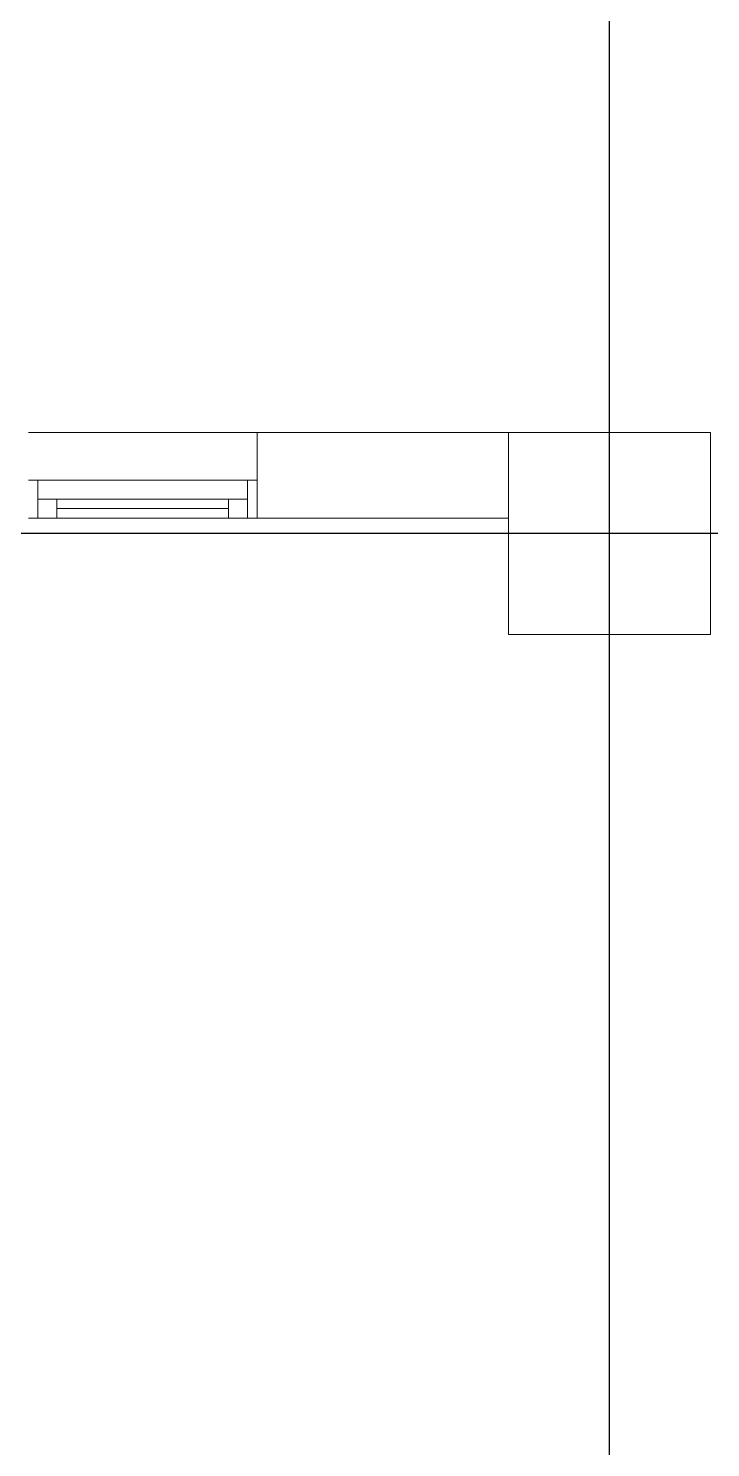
# Model space of a CAD drawing. Header units: metres. Extents: x -18745 to 220762, y -1579758 to -1356048.
# Drawn here: x 121238 to 123028, y -1457637 to -1453912 of the extents above; entities that cross this region are included whole.
import ezdxf

# ---------------------------------------------------------------- set-up
doc = ezdxf.new("R2010")
doc.units = ezdxf.units.M
doc.layers.get('0').update_dxf_attribs({"lineweight": 0})
for name, color, linetype, lineweight in [('A-100 - Copy$0$Aluminum', 8, 'Continuous', 0), ('A-100 - Copy$0$Proj', 8, 'Continuous', 0), ('A-100 - Copy$0$Structure', 8, 'Continuous', 9), ('A-100 - Copy$0$Walls', 8, 'Continuous', 0)]:
    doc.layers.add(name, color=color, linetype=linetype, lineweight=lineweight)
doc.layers.add('A-100 - Copy$0$axes', color=8, linetype='Continuous')

# ---------------------------------------------------------------- blocks, each defined once
blk = doc.blocks.new('A-100 - Copy')
at = {"layer": 'A-100 - Copy$0$Aluminum'}
for p, q in [((121838.3, -1455097.7, -2.4), (121238.3, -1455097.7, -2.4)), ((121263.3, -1455097.7, -2.4), (121263.3, -1455197.7, -2.4)), ((121813.3, -1455097.7, -2.4), (121813.3, -1455197.7, -2.4)), ((121813.3, -1455147.7, -2.4), (121263.3, -1455147.7, -2.4)), ((121313.3, -1455147.7, -2.4), (121313.3, -1455197.7, -2.4)), ((121313.3, -1455172.7, -2.4), (121763.3, -1455172.7, -2.4)), ((121763.3, -1455147.7, -2.4), (121763.3, -1455197.7, -2.4)), ((121838.3, -1455197.7, -2.4), (121238.3, -1455197.7, -2.4))]:
    blk.add_line(p, q, dxfattribs=at)
at = {"layer": 'A-100 - Copy$0$axes'}
for p, q in [((122763.3, -1477297.4, 0), (122763.3, -1387547.7, 0)), ((215795, -1455237.7, 2.4), (83877.8, -1455237.7, 2.4))]:
    blk.add_line(p, q, dxfattribs=at)
at = {"layer": 'A-100 - Copy$0$Proj'}
blk.add_line((121238.3, -1454972.7), (121838.3, -1454972.7), dxfattribs=at)
at = {"layer": 'A-100 - Copy$0$Structure', "elevation": 0}
blk.add_lwpolyline([(122498.3, -1455502.7), (123028.3, -1455502.7), (123028.3, -1454972.7), (122498.3, -1454972.7)], close=True, dxfattribs=at)
at = {"layer": 'A-100 - Copy$0$Walls'}
for p, q in [((122498.3, -1454972.7, 0), (121838.3, -1454972.7, 0)), ((121838.3, -1455197.7), (121838.3, -1454972.7)), ((122498.3, -1455197.7, 0), (121838.3, -1455197.7, 0))]:
    blk.add_line(p, q, dxfattribs=at)

msp = doc.modelspace()

# ---------------------------------------------------------------- block references
msp.add_blockref('A-100 - Copy', (0, 0))

doc.saveas('drawing.dxf')
